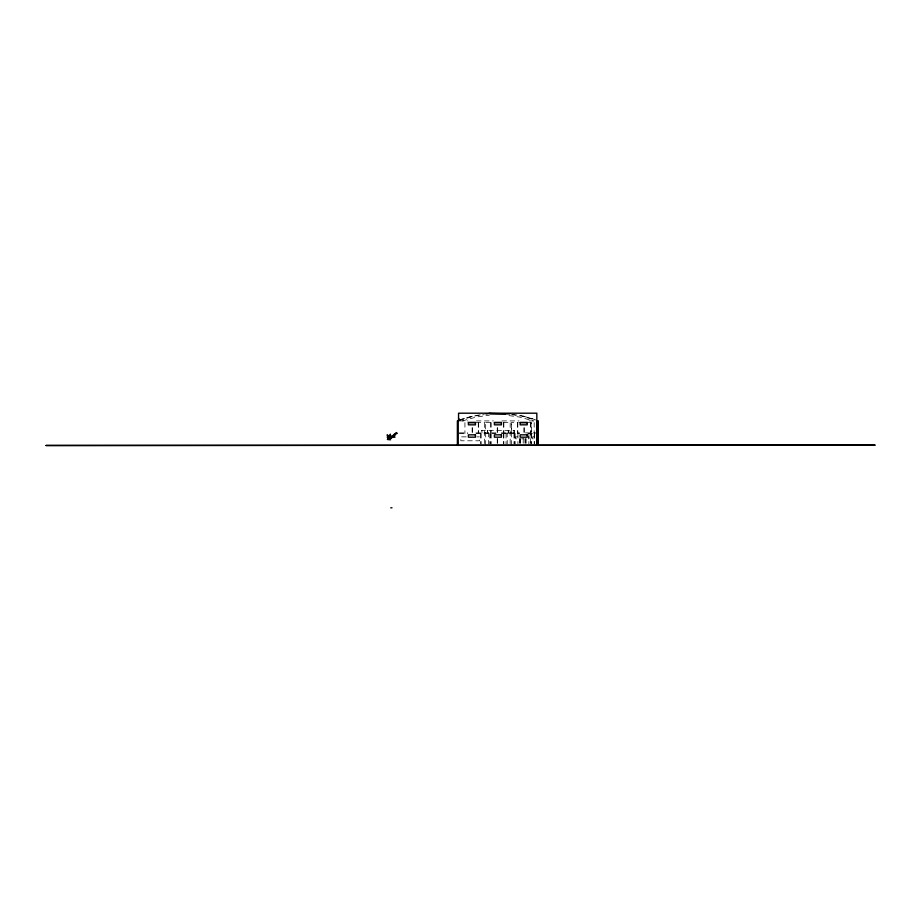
<?xml version="1.0" encoding="UTF-8"?>
<svg xmlns="http://www.w3.org/2000/svg" width="921" height="921" viewBox="0 0 921 921"><rect width="100%" height="100%" fill="white"/><g stroke="black" fill="none" stroke-linecap="round" stroke-linejoin="round"><path stroke-width="0.69" stroke-dasharray="4.61 3.45" d="M511.351 432.87L511.351 422.601L518.178 422.601M459.095 420.529L474.269 416.062L484.227 414.634M458.865 420.057L474.142 415.613M460.178 419.792L474.165 415.705L483.352 414.392M462.423 420.92L476.33 417.029L489.327 415.244M459.337 420.92L467.868 420.92M476.387 420.92L493.426 420.92M501.957 420.92L518.995 420.92M528.942 420.92L536.575 420.92M476.111 422.601L484.504 422.601M485.678 422.601L492.482 422.601M503.373 422.601L510.176 422.601M527.952 422.601L531.429 422.601L531.429 432.87M459.337 432.87L467.73 432.87M475.973 432.87L495.993 432.87M501.358 432.87L519.536 432.87M525.442 432.87L536.034 432.87M459.337 433.457L467.845 433.457M475.973 433.457L495.993 433.457M501.438 433.457L519.686 433.457M527.814 433.457L536.034 433.457M466.222 436.865L460.857 436.865L460.857 440.791L479.622 440.791L479.622 436.865L476.94 436.865M527.031 436.865L528.988 436.865L528.988 438.822L527.031 438.822M534.525 436.865L532.557 436.865L532.557 438.822L534.525 438.822M521.539 438.822L523.496 438.822M508.968 415.601L519.375 417.029L533.271 420.92M512.375 414.381L521.562 415.613L535.573 419.711L521.551 415.682M511.431 414.634L521.401 416.062L535.193 420.114M507.229 433.457L507.149 432.87L507.229 443.807M534.583 433.457L534.583 443.807M534.18 422.601L534.18 432.87M534.18 433.457L534.18 443.807M531.728 432.87L531.728 433.457M531.429 433.457L531.429 443.807M531.037 422.601L531.037 432.87M531.06 433.457L531.06 443.807M530.45 422.601L530.45 443.807M528.884 433.457L528.884 443.807M526.144 438.626L526.144 443.807M525.557 438.626L525.557 443.807M524.97 438.626L524.97 443.807M524.187 427.735L524.187 432.87M523.991 427.735L523.991 432.87M523.209 438.626L523.209 443.807M520.457 438.626L520.457 443.807M520.066 438.626L520.066 443.807M519.479 438.626L519.479 443.807M517.821 422.601L517.821 432.87M517.959 433.457L517.913 443.807M517.625 422.601L517.625 432.87M515.173 433.457L515.173 443.807M514.586 433.457L514.586 443.807M514.482 433.457L514.482 430.326L481.372 430.326L481.372 433.457M513.999 433.457L513.999 443.807M513.895 430.326L513.895 432.87M511.351 445.096L511.351 422.486L510.176 422.486L510.176 445.096M508.45 430.326L508.45 433.457M508.208 430.326L508.208 432.87M506.055 433.457L506.055 443.807M503.856 422.601L503.856 432.87M503.856 433.457L503.856 443.807M503.66 422.601L503.66 432.87M503.66 433.457L503.66 443.807M497.432 427.735L497.432 432.87M497.432 438.626L497.432 443.807M497.236 427.735L497.236 432.87M497.236 438.626L497.236 443.807M491.02 422.601L491.02 432.87M491.02 433.457L491.02 443.807M490.824 422.601L490.824 432.87M490.824 433.457L490.824 443.807M489.799 433.457L489.799 443.807M488.694 433.457L488.694 432.87L488.614 443.807M487.646 430.326L487.646 432.87M487.405 430.326L487.405 433.457M485.678 445.096L485.678 422.486L484.504 422.486L484.504 445.096M481.959 430.326L481.959 432.87M481.176 433.457L481.176 443.807M480.589 433.457L480.589 443.807M478.471 422.601L478.471 432.87M478.275 422.601L478.275 432.87M472.335 427.735L472.335 432.87M472.139 427.735L472.139 432.87M464.932 422.601L464.932 433.457M517.717 436.865L515.76 436.865L515.76 438.822L517.717 438.822L517.717 436.865"/><path stroke-width="1.38" d="M390.02 438.35L390.354 434.148M395.051 435.656L391.437 437.912L391.598 435.852M392.887 435.737L394.948 433.733M393.992 434.677L396.341 432.502M391.494 437.901L387.522 435.092M388.984 435.656L390.423 434.862M392.899 435.645L397.412 433.204M392.001 436.658L389.951 438.557L387.108 437.072M485.977 414.013L489.903 413.356M489.903 413.448L509.75 413.932M489.926 413.805L505.744 413.805M458.554 419.078L459.337 419.078M536.828 420.92L538.002 420.92L538.002 445.096M536.828 422.486L538.002 422.486M468.398 422.601L475.455 422.601M494.404 422.601L501.45 422.601M520.169 422.601L527.226 422.601M392.565 437.222L394.971 437.222M387.384 439.455L390.608 439.789M536.828 443.531L538.002 443.531M390.757 507.805L392.001 507.805M387.039 435L389.721 438.465M387.764 438.649L388.351 439.455M389.871 435.679L390.734 437.072M537.876 420.92L537.876 445.096M537.219 420.92L537.219 445.096M536.828 445.096L536.828 413.195L458.554 413.195L458.554 420.92L457.38 420.92L457.38 445.096M458.163 420.92L458.174 445.488M475.455 422.486L468.398 422.486L468.398 424.834L475.455 424.834L475.455 422.486M501.45 422.486L494.404 422.486L494.404 424.834L501.45 424.834L501.45 422.486M527.226 422.486L520.169 422.486L520.169 424.834L527.226 424.834L527.226 422.486M475.455 434.827L468.398 434.827L468.398 437.187L475.455 437.187L475.455 434.827M501.45 434.827L494.404 434.827L494.404 437.187L501.45 437.187L501.45 434.827M527.226 434.827L520.169 434.827L520.169 437.187L527.226 437.187L527.226 434.827M874.95 445.096L46.05 445.488L874.95 445.096"/></g></svg>
